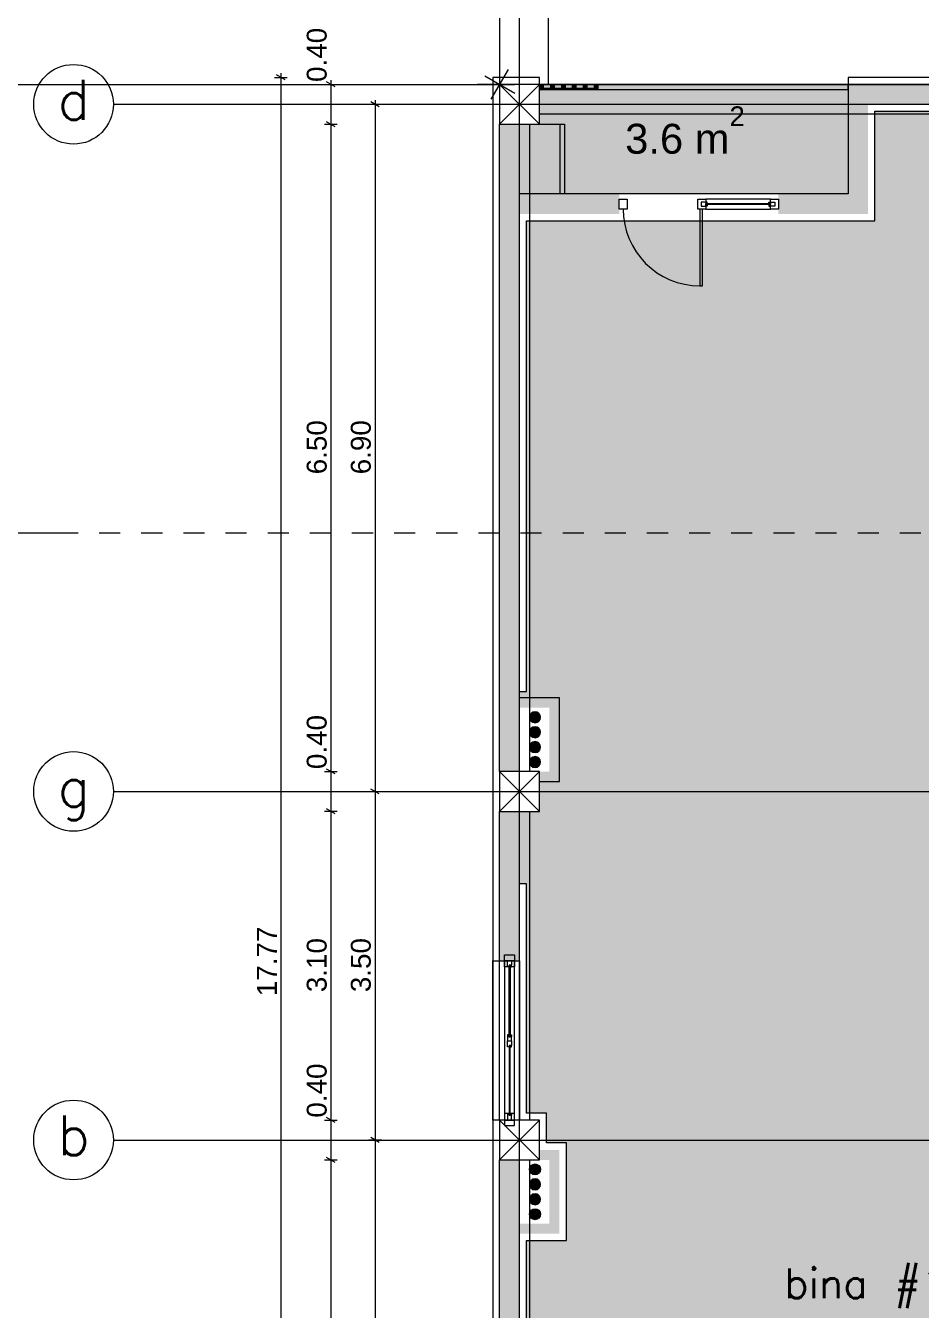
# Model space of a CAD drawing. Header units: millimetres. Extents: x 476244520 to 476657119, y 4620824743 to 4621446928.
# Drawn here: x 476385393 to 476394390, y 4621113665 to 4621126564 of the extents above; entities that cross this region are included whole.
import ezdxf

# ---------------------------------------------------------------- set-up
doc = ezdxf.new("R2010")
doc.units = ezdxf.units.MM
doc.header["$MEASUREMENT"] = 0
doc.linetypes.add('Dashed', pattern=[423.333333, 211.666667, -211.666667])
for name, color, linetype, lineweight in [('0_Pen_No__42_Pen_No__250_Pen_No__5', 5, 'Continuous', 0), ('2D Drafting - General_Pen_No__1_Pen_No__7', 7, 'Continuous', 0), ('2D Drafting - General_Pen_No__250_Pen_No__7_Pen_No__250', 7, 'Continuous', 0), ('2D Drafting - General_Pen_No__250_Pen_No__7_Pen_No__7', 7, 'Continuous', 0), ('2D Drafting - General_Pen_No__7_Pen_No__7_Pen_No__7', 7, 'Continuous', 0), ('Annotation - Text_Pen_No__7_Pen_No__142', 142, 'Continuous', 0), ('Annotation - Text_Pen_No__7_Pen_No__5', 5, 'Continuous', 0), ('Doors_Pen_No__7_Pen_No__7_Pen_No__7', 7, 'Continuous', 0), ('G-Anno-Nplt_Pen_No__151', 151, 'Continuous', 0), ('G-Anno-Nplt_Pen_No__255', 255, 'Continuous', 0), ('G-Anno-Nplt_Pen_No__4', 7, 'Continuous', 0), ('G-Anno-Nplt_Pen_No__7', 7, 'Continuous', 0), ('kar-panjara_Pen_No__7_Pen_No__7_Pen_No__7', 7, 'Continuous', 0), ('New_2D Drafting - General_Pen_No__250_Pen_No__7_Pen_No__255', 255, 'Continuous', 0), ('New_2D Drafting - General_Pen_No__30_Pen_No__9_Pen_No__9_Pen_No__255', 255, 'Continuous', 0), ('New_2D Drafting - General_Pen_No__30_Pen_No__9_Pen_No__9_Pen_No__7', 7, 'Continuous', 0), ('New_reg_nak_Pen_No__250', 7, 'Continuous', 0), ('New_reg_nak_Pen_No__7', 7, 'Continuous', 0), ('New_shenobebi_Pen_No__1', 1, 'Continuous', 0), ('New_Structural - Bearing_Pen_No__1', 1, 'Continuous', 0), ('shaxtebi da milebi_Pen_No__1_Pen_No__1_Pen_No__1', 1, 'Continuous', 0), ('shaxtebi da milebi_Pen_No__5_Pen_No__5_Pen_No__5', 5, 'Continuous', 0), ('zoma_Pen_No__1', 1, 'Continuous', 0), ('zoma_Pen_No__142', 142, 'Continuous', 0), ('zoma_Pen_No__5_Pen_No__5', 5, 'Continuous', 0)]:
    doc.layers.add(name, color=color, linetype=linetype, lineweight=lineweight)
doc.layers.add('shaxtebi da milebi_Pen_No__5_Pen_No__5_Pen_No__252', color=7, linetype='Continuous', lineweight=0, true_color=0x666666)
doc.layers.add('zoma', color=7, linetype='Continuous')
doc.styles.add('GENERATED_STYLE_1', font='arial.ttf')
doc.styles.add('GENERATED_STYLE_2', font='arial.ttf')
doc.linetypes.add('Break', pattern='A,0,[1,A-4 бѓЎбѓђбѓ®бѓљбѓ\x98 - nikas1.Shx,S=15.679026,R=0,X=0,Y=0],-1975.557214,0', length=1975.557214)
doc.dimstyles.new('GENERATED_STYLE__1', dxfattribs={"dimtxt": 200, "dimasz": 64.421331, "dimexe": 0.18, "dimexo": 3, "dimgap": 0.09, "dimtad": 1, "dimtih": 1, "dimtoh": 1, "dimlfac": 0.001, "dimzin": 0, "dimdsep": 46, "dimtxsty": 'GENERATED_STYLE_2', "dimblk": 'ARROWHEAD_2', "dimblk1": 'ARROWHEAD_2', "dimblk2": 'ARROWHEAD_2', "dimcen": 0.09, "dimclrd": 142, "dimclre": 142, "dimclrt": 142, "dimadec": 0, "dimazin": 0, "dimtfac": 1, "dimtdec": 4, "dimtmove": 0, "dimatfit": 3, "dimfxl": 1, "dimtolj": 1, "dimtzin": 0, "dimarcsym": 0})
doc.dimstyles.new('GENERATED_STYLE__5', dxfattribs={"dimtxt": 500, "dimasz": 228, "dimexe": 0.18, "dimexo": 3, "dimgap": 0.09, "dimtad": 1, "dimtih": 1, "dimtoh": 1, "dimlfac": 0.001, "dimzin": 0, "dimdsep": 46, "dimtxsty": 'GENERATED_STYLE_2', "dimblk": 'ARROWHEAD_2', "dimblk1": 'ARROWHEAD_2', "dimblk2": 'ARROWHEAD_2', "dimcen": 0.09, "dimclrd": 1, "dimclre": 1, "dimclrt": 1, "dimadec": 0, "dimazin": 0, "dimtfac": 1, "dimtdec": 4, "dimtmove": 2, "dimatfit": 3, "dimfxl": 1, "dimtolj": 1, "dimtzin": 0, "dimarcsym": 0})
doc.dimstyles.new('GENERATED_STYLE__6', dxfattribs={"dimtxt": 500, "dimasz": 228, "dimexe": 0.18, "dimexo": 3, "dimgap": 0.09, "dimtad": 1, "dimlfac": 0.001, "dimzin": 0, "dimdsep": 46, "dimtxsty": 'GENERATED_STYLE_2', "dimblk": 'ARROWHEAD_2', "dimblk1": 'ARROWHEAD_2', "dimblk2": 'ARROWHEAD_2', "dimcen": 0.09, "dimclrd": 1, "dimclre": 1, "dimclrt": 1, "dimadec": 0, "dimazin": 0, "dimtfac": 1, "dimtdec": 4, "dimtmove": 2, "dimatfit": 3, "dimfxl": 1, "dimtolj": 1, "dimtzin": 0, "dimarcsym": 0})
doc.dimstyles.new('GENERATED_STYLE__8', dxfattribs={"dimtxt": 200, "dimasz": 64.421331, "dimexe": 0.18, "dimexo": 3, "dimgap": 0.09, "dimtad": 1, "dimlfac": 0.001, "dimzin": 0, "dimdsep": 46, "dimtxsty": 'GENERATED_STYLE_2', "dimblk": 'ARROWHEAD_2', "dimblk1": 'ARROWHEAD_2', "dimblk2": 'ARROWHEAD_2', "dimcen": 0.09, "dimclrd": 142, "dimclre": 142, "dimclrt": 142, "dimadec": 0, "dimazin": 0, "dimtfac": 1, "dimtdec": 4, "dimtmove": 0, "dimatfit": 3, "dimfxl": 1, "dimtolj": 1, "dimtzin": 0, "dimarcsym": 0})

# ---------------------------------------------------------------- blocks, each defined once
blk = doc.blocks.new('*D293', base_point=(476844527, 4621385791))
at = {"layer": 'zoma_Pen_No__142', "color": 142, "linetype": 'Continuous', "lineweight": 0, "transparency": 16777216}
for p, q in [((476390113, 4621086592), (476390154, 4621086592)), ((476390179, 4621086634), (476390130, 4621086550)), ((476390154, 4621086528), (476390154, 4621086655)), ((476390154, 4621086592), (476390554, 4621086592)), ((476390579, 4621086634), (476390530, 4621086550)), ((476390554, 4621086528), (476390554, 4621086655))]:
    blk.add_line(p, q, dxfattribs=at)
at = {"layer": 'zoma_Pen_No__142', "color": 142, "lineweight": 0, "transparency": 16777216, "insert": (476389598, 4621086632), "char_height": 200, "attachment_point": 7, "style": 'GENERATED_STYLE_2'}
blk.add_mtext('\\A1;{\\pql;\\fArial CYR|b0|i0|c204|p34;0.40}', dxfattribs=at)
blk = doc.blocks.new('ARROWHEAD_2')
at = {"color": 0, "linetype": 'Continuous', "lineweight": 0}
for p, q in [((-0.378, -0.655), (0.378, 0.655)), ((0, 0), (-1, 0))]:
    blk.add_line(p, q, dxfattribs=at)
blk = doc.blocks.new('*D294', base_point=(476844527, 4621385791))
at = {"layer": 'zoma_Pen_No__142', "color": 142, "linetype": 'Continuous', "lineweight": 0, "transparency": 16777216}
for p, q in [((476390579, 4621086634), (476390530, 4621086550)), ((476390554, 4621086528), (476390554, 4621086655)), ((476390554, 4621086592), (476397054, 4621086592)), ((476397079, 4621086634), (476397030, 4621086550)), ((476397054, 4621086528), (476397054, 4621086655))]:
    blk.add_line(p, q, dxfattribs=at)
at = {"layer": 'zoma_Pen_No__142', "color": 142, "lineweight": 0, "transparency": 16777216, "char_height": 200, "attachment_point": 7, "style": 'GENERATED_STYLE_2'}
for s, insert in [('\\A1;{\\pql;\\fArial CYR|b0|i0|c204|p34;6.50}', (476393538, 4621086632)), ('\\A1;{\\pql;\\fArial CYR|b0|i0|c204|p34;0.40}', (476396498, 4621086632))]:
    blk.add_mtext(s, dxfattribs=dict(at, insert=insert))
blk = doc.blocks.new('*D426', base_point=(476844527, 4621385791))
at = {"layer": 'zoma_Pen_No__142', "color": 142, "linetype": 'Continuous', "lineweight": 0, "transparency": 16777216}
for p, q in [((476388945, 4621125750), (476388860, 4621125799)), ((476388902, 4621125816), (476388902, 4621125775)), ((476388839, 4621125775), (476388966, 4621125775)), ((476388902, 4621125775), (476388902, 4621118875)), ((476388839, 4621118875), (476388966, 4621118875)), ((476388945, 4621118850), (476388860, 4621118899))]:
    blk.add_line(p, q, dxfattribs=at)
at = {"layer": 'zoma_Pen_No__142', "color": 142, "lineweight": 0, "transparency": 16777216, "insert": (476388862, 4621122059), "char_height": 200, "attachment_point": 7, "rotation": 90, "style": 'GENERATED_STYLE_2'}
blk.add_mtext('\\A1;{\\pql;\\fArial CYR|b0|i0|c204|p34;6.90}', dxfattribs=at)
blk = doc.blocks.new('*D427', base_point=(476844527, 4621385791))
at = {"layer": 'zoma_Pen_No__142', "color": 142, "linetype": 'Continuous', "lineweight": 0, "transparency": 16777216}
for p, q in [((476388839, 4621118875), (476388966, 4621118875)), ((476388945, 4621118850), (476388860, 4621118899)), ((476388902, 4621118875), (476388902, 4621115375)), ((476388839, 4621115375), (476388966, 4621115375)), ((476388945, 4621115350), (476388860, 4621115399))]:
    blk.add_line(p, q, dxfattribs=at)
at = {"layer": 'zoma_Pen_No__142', "color": 142, "lineweight": 0, "transparency": 16777216, "insert": (476388862, 4621116859), "char_height": 200, "attachment_point": 7, "rotation": 90, "style": 'GENERATED_STYLE_2'}
blk.add_mtext('\\A1;{\\pql;\\fArial CYR|b0|i0|c204|p34;3.50}', dxfattribs=at)
blk = doc.blocks.new('*D428', base_point=(476844527, 4621385791))
at = {"layer": 'zoma_Pen_No__142', "color": 142, "linetype": 'Continuous', "lineweight": 0, "transparency": 16777216}
for p, q in [((476388839, 4621115375), (476388966, 4621115375)), ((476388945, 4621115350), (476388860, 4621115399)), ((476388902, 4621115375), (476388902, 4621108475)), ((476388839, 4621108475), (476388966, 4621108475)), ((476388860, 4621108499), (476388945, 4621108450)), ((476388902, 4621108475), (476388902, 4621108433))]:
    blk.add_line(p, q, dxfattribs=at)
at = {"layer": 'zoma_Pen_No__142', "color": 142, "lineweight": 0, "transparency": 16777216, "insert": (476388862, 4621111659), "char_height": 200, "attachment_point": 7, "rotation": 90, "style": 'GENERATED_STYLE_2'}
blk.add_mtext('\\A1;{\\pql;\\fArial CYR|b0|i0|c204|p34;6.90}', dxfattribs=at)
blk = doc.blocks.new('*D453', base_point=(476844527, 4621385791))
at = {"layer": 'zoma_Pen_No__142', "color": 142, "linetype": 'Continuous', "lineweight": 0, "transparency": 16777216}
for p, q in [((476388395, 4621125975), (476388522, 4621125975)), ((476388501, 4621125950), (476388416, 4621125999)), ((476388459, 4621126016), (476388459, 4621125975)), ((476388459, 4621125975), (476388459, 4621125575)), ((476388395, 4621125575), (476388522, 4621125575)), ((476388501, 4621125550), (476388416, 4621125599))]:
    blk.add_line(p, q, dxfattribs=at)
at = {"layer": 'zoma_Pen_No__142', "color": 142, "lineweight": 0, "transparency": 16777216, "insert": (476388419, 4621125999), "char_height": 200, "attachment_point": 7, "rotation": 90.0005, "style": 'GENERATED_STYLE_2'}
blk.add_mtext('\\A1;{\\pql;\\fArial CYR|b0|i0|c204|p34;0.40}', dxfattribs=at)
blk = doc.blocks.new('*D454', base_point=(476844527, 4621385791))
at = {"layer": 'zoma_Pen_No__142', "color": 142, "linetype": 'Continuous', "lineweight": 0, "transparency": 16777216}
for p, q in [((476388459, 4621125975), (476388459, 4621125575)), ((476388395, 4621125575), (476388522, 4621125575)), ((476388501, 4621125550), (476388416, 4621125599)), ((476388459, 4621125575), (476388459, 4621119075)), ((476388501, 4621119050), (476388416, 4621119099)), ((476388395, 4621119075), (476388522, 4621119075)), ((476388459, 4621119075), (476388459, 4621118675))]:
    blk.add_line(p, q, dxfattribs=at)
at = {"layer": 'zoma_Pen_No__142', "color": 142, "lineweight": 0, "transparency": 16777216, "char_height": 200, "attachment_point": 7, "rotation": 90.0005, "style": 'GENERATED_STYLE_2'}
for s, insert in [('\\A1;{\\pql;\\fArial CYR|b0|i0|c204|p34;6.50}', (476388419, 4621122059)), ('\\A1;{\\pql;\\fArial CYR|b0|i0|c204|p34;0.40}', (476388419, 4621119099))]:
    blk.add_mtext(s, dxfattribs=dict(at, insert=insert))
blk = doc.blocks.new('*D455', base_point=(476844527, 4621385791))
at = {"layer": 'zoma_Pen_No__142', "color": 142, "linetype": 'Continuous', "lineweight": 0, "transparency": 16777216}
for p, q in [((476388501, 4621119050), (476388416, 4621119099)), ((476388459, 4621119075), (476388459, 4621118675)), ((476388501, 4621118650), (476388416, 4621118699)), ((476388395, 4621118675), (476388522, 4621118675)), ((476388459, 4621118675), (476388459, 4621115575))]:
    blk.add_line(p, q, dxfattribs=at)
blk = doc.blocks.new('*D456', base_point=(476844527, 4621385791))
at = {"layer": 'zoma_Pen_No__142', "color": 142, "linetype": 'Continuous', "lineweight": 0, "transparency": 16777216}
for p, q in [((476388501, 4621118650), (476388416, 4621118699)), ((476388395, 4621118675), (476388522, 4621118675)), ((476388459, 4621118675), (476388459, 4621115575)), ((476388395, 4621115575), (476388522, 4621115575)), ((476388501, 4621115550), (476388416, 4621115599))]:
    blk.add_line(p, q, dxfattribs=at)
at = {"layer": 'zoma_Pen_No__142', "color": 142, "lineweight": 0, "transparency": 16777216, "char_height": 200, "attachment_point": 7, "rotation": 90.0005, "style": 'GENERATED_STYLE_2'}
for s, insert in [('\\A1;{\\pql;\\fArial CYR|b0|i0|c204|p34;3.10}', (476388419, 4621116859)), ('\\A1;{\\pql;\\fArial CYR|b0|i0|c204|p34;0.40}', (476388419, 4621115599))]:
    blk.add_mtext(s, dxfattribs=dict(at, insert=insert))
blk = doc.blocks.new('*D457', base_point=(476844527, 4621385791))
at = {"layer": 'zoma_Pen_No__142', "color": 142, "linetype": 'Continuous', "lineweight": 0, "transparency": 16777216}
for p, q in [((476388459, 4621118675), (476388459, 4621115575)), ((476388395, 4621115575), (476388522, 4621115575)), ((476388501, 4621115550), (476388416, 4621115599)), ((476388459, 4621115575), (476388459, 4621115175)), ((476388395, 4621115175), (476388522, 4621115175)), ((476388501, 4621115150), (476388416, 4621115199)), ((476388459, 4621115175), (476388459, 4621108675))]:
    blk.add_line(p, q, dxfattribs=at)
blk = doc.blocks.new('*D458', base_point=(476844527, 4621385791))
at = {"layer": 'zoma_Pen_No__142', "color": 142, "linetype": 'Continuous', "lineweight": 0, "transparency": 16777216}
for p, q in [((476388395, 4621115175), (476388522, 4621115175)), ((476388501, 4621115150), (476388416, 4621115199))]:
    blk.add_line(p, q, dxfattribs=at)
blk = doc.blocks.new('*D459', base_point=(476844527, 4621385791))
at = {"layer": 'zoma_Pen_No__142', "color": 142, "linetype": 'Continuous', "lineweight": 0, "transparency": 16777216}
for p, q in [((476388459, 4621115575), (476388459, 4621115175)), ((476388395, 4621115175), (476388522, 4621115175)), ((476388501, 4621115150), (476388416, 4621115199)), ((476388459, 4621115175), (476388459, 4621108675)), ((476388501, 4621108650), (476388416, 4621108699))]:
    blk.add_line(p, q, dxfattribs=at)
at = {"layer": 'zoma_Pen_No__142', "color": 142, "lineweight": 0, "transparency": 16777216, "char_height": 200, "attachment_point": 7, "rotation": 90.0005, "style": 'GENERATED_STYLE_2'}
for s, insert in [('\\A1;{\\pql;\\fArial CYR|b0|i0|c204|p34;6.50}', (476388419, 4621111659)), ('\\A1;{\\pql;\\fArial CYR|b0|i0|c204|p34;0.40}', (476388419, 4621108699))]:
    blk.add_mtext(s, dxfattribs=dict(at, insert=insert))
blk = doc.blocks.new('*D460', base_point=(476844527, 4621385791))
at = {"layer": 'zoma_Pen_No__142', "color": 142, "linetype": 'Continuous', "lineweight": 0, "transparency": 16777216}
for p, q in [((476388459, 4621115175), (476388459, 4621108675)), ((476388395, 4621108675), (476388522, 4621108675)), ((476388501, 4621108650), (476388416, 4621108699)), ((476388459, 4621108675), (476388459, 4621108275)), ((476388395, 4621108275), (476388522, 4621108275)), ((476388416, 4621108299), (476388501, 4621108250)), ((476388459, 4621108275), (476388459, 4621108233))]:
    blk.add_line(p, q, dxfattribs=at)
blk = doc.blocks.new('*D461', base_point=(476844527, 4621385791))
at = {"layer": 'zoma_Pen_No__142', "color": 142, "linetype": 'Continuous', "lineweight": 0, "transparency": 16777216}
for p, q in [((476387998, 4621126020), (476387914, 4621126069)), ((476387956, 4621126086), (476387956, 4621126045)), ((476387892, 4621126045), (476388019, 4621126045)), ((476387956, 4621126045), (476387956, 4621108275)), ((476387893, 4621108275), (476388020, 4621108275)), ((476387914, 4621108299), (476387998, 4621108250)), ((476387956, 4621108275), (476387956, 4621108233))]:
    blk.add_line(p, q, dxfattribs=at)
at = {"layer": 'zoma_Pen_No__142', "color": 142, "lineweight": 0, "transparency": 16777216, "insert": (476387916, 4621116818), "char_height": 200, "attachment_point": 7, "rotation": 90.0005, "style": 'GENERATED_STYLE_2'}
blk.add_mtext('\\A1;{\\pql;\\fArial CYR|b0|i0|c204|p34;17.77}', dxfattribs=at)
blk = doc.blocks.new('*D488', base_point=(476844527, 4621385791))
at = {"layer": 'zoma_Pen_No__1', "color": 1, "linetype": 'Continuous', "lineweight": 0, "transparency": 16777216}
for p, q in [((476377541, 4621125750), (476377541, 4621126200)), ((476390156, 4621125750), (476390156, 4621126200)), ((476377627, 4621126125), (476377454, 4621125825)), ((476390069, 4621125825), (476390242, 4621126125)), ((476377394, 4621125975), (476377541, 4621125975)), ((476377541, 4621125975), (476390156, 4621125975)), ((476390156, 4621125975), (476390303, 4621125975))]:
    blk.add_line(p, q, dxfattribs=at)
at = {"layer": 'zoma_Pen_No__1', "color": 1, "lineweight": 0, "transparency": 16777216, "insert": (476382459, 4621126075), "char_height": 500, "attachment_point": 7, "style": 'GENERATED_STYLE_2'}
blk.add_mtext('\\A1;{\\pql;\\fArial CYR|b0|i0|c204|p34;12.62}', dxfattribs=at)
blk = doc.blocks.new('*D489', base_point=(476844527, 4621385791))
at = {"layer": 'zoma_Pen_No__1', "color": 1, "linetype": 'Continuous', "lineweight": 0, "transparency": 16777216}
for p, q in [((476390306, 4621133777), (476390006, 4621133950)), ((476390156, 4621133863), (476390156, 4621134010)), ((476390381, 4621133863), (476389931, 4621133863)), ((476390156, 4621125975), (476390156, 4621133863)), ((476390006, 4621126061), (476390306, 4621125888)), ((476390381, 4621125975), (476389931, 4621125975)), ((476390156, 4621125828), (476390156, 4621125975))]:
    blk.add_line(p, q, dxfattribs=at)
at = {"layer": 'zoma_Pen_No__1', "color": 1, "lineweight": 0, "transparency": 16777216, "insert": (476390056, 4621131227), "char_height": 500, "attachment_point": 7, "rotation": 90, "style": 'GENERATED_STYLE_2'}
blk.add_mtext('\\A1;{\\pql;\\fArial CYR|b0|i0|c204|p34;12.74}', dxfattribs=at)

msp = doc.modelspace()

# ---------------------------------------------------------------- hatches: boundary and pattern name
at = {"layer": '2D Drafting - General_Pen_No__250_Pen_No__7_Pen_No__7', "linetype": 'Continuous', "lineweight": 0}
for points in [[(476390554.207, 4621125924.633), (476391144.207, 4621125924.633), (476391144.207, 4621125934.633), (476390554.207, 4621125934.633)], [(476393654.554, 4621125774.59), (476394654.389, 4621125774.59), (476394654.389, 4621125974.625), (476393654.554, 4621125974.633)], [(476393654.678, 4621124874.63), (476393654.678, 4621125774.465), (476393854.678, 4621125774.465), (476393854.678, 4621124874.63)], [(476390354.207, 4621125574.633), (476390154.207, 4621125574.633), (476390154.207, 4621119074.633), (476390354.207, 4621119074.633)], [(476390354.497, 4621124674.633), (476391354.843, 4621124674.633), (476391354.843, 4621124874.633), (476390354.497, 4621124874.633)], [(476392954.843, 4621124674.633), (476393854.678, 4621124674.633), (476393854.678, 4621124874.633), (476392954.843, 4621124874.633)], [(476390354.207, 4621119814.821), (476390754.207, 4621119814.821), (476390754.207, 4621118974.633), (476390654.207, 4621118974.633), (476390554.207, 4621118974.633), (476390554.207, 4621119074.633), (476390654.207, 4621119074.633), (476390654.207, 4621119714.633), (476390354.207, 4621119714.633)], [(476390354.207, 4621118674.633), (476390354.207, 4621117174.635), (476390154.207, 4621117174.635), (476390154.207, 4621118674.633)], [(476390354.207, 4621114434.445), (476390754.207, 4621114434.445), (476390754.207, 4621115274.633), (476390654.207, 4621115274.633), (476390554.207, 4621115274.633), (476390554.207, 4621115174.633), (476390654.207, 4621115174.633), (476390654.207, 4621114534.633), (476390354.207, 4621114534.633)], [(476390354.207, 4621115174.633), (476390154.207, 4621115174.633), (476390154.207, 4621108674.633), (476390354.207, 4621108674.633)]]:
    msp.add_hatch(color=7, dxfattribs=at).paths.add_polyline_path(points)
at = {"layer": 'G-Anno-Nplt_Pen_No__151', "linetype": 'Continuous', "lineweight": 0, "true_color": 0x1f2f3f}
msp.add_hatch(color=169, dxfattribs=at).paths.add_polyline_path([(476390354.207, 4621118674.633), (476390554.207, 4621118674.633), (476390554.207, 4621118974.633), (476390754.207, 4621118974.633), (476390754.207, 4621119814.821), (476390354.207, 4621119814.821), (476390354.207, 4621119877.469), (476390424.207, 4621119877.469), (476390424.207, 4621124604.633), (476393924.389, 4621124604.633), (476393924.389, 4621125704.633), (476396984.207, 4621125704.633), (476396984.207, 4621125504.633), (476396984.207, 4621121768.252), (476396984.208, 4621118844.633), (476396684.207, 4621118844.633), (476396684.207, 4621118053.615), (476397154.207, 4621118053.615), (476397154.207, 4621115574.633), (476397054.207, 4621115574.633), (476397054.207, 4621115294.633), (476396984.207, 4621115294.633), (476396984.207, 4621115104.633), (476397084.207, 4621115104.633), (476397084.207, 4621110244.633), (476390424.207, 4621110244.633), (476390424.207, 4621114364.445), (476390824.207, 4621114364.445), (476390824.207, 4621115344.633), (476390624.207, 4621115344.633), (476390624.207, 4621115644.633), (476390424.207, 4621115644.633), (476390424.207, 4621117947.469), (476390354.207, 4621117947.469)])
at = {"layer": 'G-Anno-Nplt_Pen_No__255', "linetype": 'Continuous', "lineweight": 0, "true_color": 0x3f3f3f}
msp.add_hatch(color=250, dxfattribs=at).paths.add_polyline_path([(476390554.207, 4621125574.633), (476390554.207, 4621125974.633), (476393654.554, 4621125974.633), (476393654.554, 4621124874.636), (476390354.207, 4621124874.606), (476390354.207, 4621125574.633)])
at = {"layer": 'New_2D Drafting - General_Pen_No__250_Pen_No__7_Pen_No__255', "linetype": 'Continuous', "lineweight": 0}
msp.add_hatch(color=255, dxfattribs=at).paths.add_polyline_path([(476390354.207, 4621124874.606), (476390804.207, 4621124874.606), (476390804.207, 4621125574.606), (476390354.207, 4621125574.606)])
at = {"layer": 'New_2D Drafting - General_Pen_No__30_Pen_No__9_Pen_No__9_Pen_No__255', "linetype": 'Continuous', "lineweight": 0}
for points in [[(476390554.207, 4621125974.633), (476390554.207, 4621125934.633), (476390594.207, 4621125934.633), (476390594.207, 4621125974.633)], [(476390664.207, 4621125974.633), (476390664.207, 4621125934.633), (476390704.207, 4621125934.633), (476390704.207, 4621125974.633)], [(476390774.207, 4621125974.633), (476390774.207, 4621125934.633), (476390814.207, 4621125934.633), (476390814.207, 4621125974.633)], [(476390884.207, 4621125974.633), (476390884.207, 4621125934.633), (476390924.207, 4621125934.633), (476390924.207, 4621125974.633)], [(476390994.207, 4621125974.633), (476390994.207, 4621125934.633), (476391034.207, 4621125934.633), (476391034.207, 4621125974.633)], [(476391104.207, 4621125974.633), (476391104.207, 4621125934.633), (476391144.207, 4621125934.633), (476391144.207, 4621125974.633)]]:
    msp.add_hatch(color=255, dxfattribs=at).paths.add_polyline_path(points)
at = {"layer": 'shaxtebi da milebi_Pen_No__1_Pen_No__1_Pen_No__1', "linetype": 'Continuous', "lineweight": 0}
for points in [[(476390509.207, 4621119224.633, -1), (476390509.207, 4621119114.633, -1)], [(476390509.207, 4621115024.633, 1), (476390509.207, 4621115134.633, 1)]]:
    msp.add_hatch(color=1, dxfattribs=at).paths.add_polyline_path(points)
at = {"layer": 'shaxtebi da milebi_Pen_No__5_Pen_No__5_Pen_No__252', "linetype": 'Continuous', "lineweight": 0, "true_color": 0x666666}
for points in [[(476390509.207, 4621119674.633, 1), (476390509.207, 4621119564.633, 1)], [(476390509.207, 4621114574.633, -1), (476390509.207, 4621114684.633, -1)]]:
    msp.add_hatch(color=251, dxfattribs=at).paths.add_polyline_path(points)
at = {"layer": 'shaxtebi da milebi_Pen_No__5_Pen_No__5_Pen_No__5', "linetype": 'Continuous', "lineweight": 0}
for points in [[(476390509.207, 4621119524.633, 1), (476390509.207, 4621119414.633, 1)], [(476390509.207, 4621119374.633, 1), (476390509.207, 4621119264.633, 1)], [(476390509.207, 4621114984.633, 1), (476390509.207, 4621114874.633, 1)], [(476390509.207, 4621114834.633, 1), (476390509.207, 4621114724.633, 1)]]:
    msp.add_hatch(color=5, dxfattribs=at).paths.add_polyline_path(points)

# ---------------------------------------------------------------- linework, layer by layer
at = {"layer": '0_Pen_No__42_Pen_No__250_Pen_No__5', "color": 5, "linetype": 'Continuous', "lineweight": 0}
for centre in [(476385873.656, 4621125774.633), (476385873.656, 4621125774.633), (476385873.656, 4621118874.633), (476385873.656, 4621118874.633), (476385873.656, 4621115374.633), (476385873.656, 4621115374.633)]:
    msp.add_circle(centre, 400, dxfattribs=at)
at = {"layer": '2D Drafting - General_Pen_No__1_Pen_No__7', "color": 7, "linetype": 'Continuous', "lineweight": 0}
for p, q in [((476390154.207, 4621125574.633), (476390554.207, 4621125974.633)), ((476390554.207, 4621125574.633), (476390154.207, 4621125974.633)), ((476390154.207, 4621118674.633), (476390554.207, 4621119074.633)), ((476390554.207, 4621118674.633), (476390154.207, 4621119074.633)), ((476390154.207, 4621115174.633), (476390554.207, 4621115574.633)), ((476390554.207, 4621115174.633), (476390154.207, 4621115574.633))]:
    msp.add_line(p, q, dxfattribs=at)
at = {"layer": '2D Drafting - General_Pen_No__1_Pen_No__7', "color": 7, "linetype": 'Continuous', "lineweight": 0, "flags": 128}
for points in [[(476390154.207, 4621125574.633), (476390554.207, 4621125574.633), (476390554.207, 4621125974.633), (476390154.207, 4621125974.633)], [(476397054.207, 4621125674.633), (476390554.207, 4621125674.633), (476390554.207, 4621125974.633), (476397054.207, 4621125974.633)], [(476390154.207, 4621119074.633), (476390154.207, 4621125574.633), (476390454.207, 4621125574.633), (476390454.207, 4621119074.633)], [(476390154.207, 4621118674.633), (476390554.207, 4621118674.633), (476390554.207, 4621119074.633), (476390154.207, 4621119074.633)], [(476390154.207, 4621115574.633), (476390154.207, 4621118674.633), (476390454.207, 4621118674.633), (476390454.207, 4621115574.633)], [(476390154.207, 4621115174.633), (476390554.207, 4621115174.633), (476390554.207, 4621115574.633), (476390154.207, 4621115574.633)], [(476390154.207, 4621108674.633), (476390154.207, 4621115174.633), (476390454.207, 4621115174.633), (476390454.207, 4621108674.633)]]:
    msp.add_lwpolyline(points, close=True, dxfattribs=at)
at = {"layer": '2D Drafting - General_Pen_No__250_Pen_No__7_Pen_No__250', "color": 7, "linetype": 'Continuous', "lineweight": 0, "flags": 128}
msp.add_lwpolyline([(476390554.207, 4621125924.633), (476391144.207, 4621125924.633), (476391144.207, 4621125934.633), (476390554.207, 4621125934.633)], close=True, dxfattribs=at)
at = {"layer": '2D Drafting - General_Pen_No__250_Pen_No__7_Pen_No__7', "color": 7, "linetype": 'Continuous', "lineweight": 0, "flags": 128}
msp.add_lwpolyline([(476393654.554, 4621125774.59), (476394654.389, 4621125774.59), (476394654.389, 4621125974.625), (476393654.554, 4621125974.633)], close=True, dxfattribs=at)
at = {"layer": '2D Drafting - General_Pen_No__7_Pen_No__7_Pen_No__7', "color": 7, "linetype": 'Continuous', "lineweight": 0, "flags": 128}
msp.add_lwpolyline([(476392874.843, 4621124822.446), (476392224.843, 4621124822.417), (476392224.848, 4621124722.478), (476392874.848, 4621124722.506)], close=True, dxfattribs=at)
at = {"layer": '2D Drafting - General_Pen_No__7_Pen_No__7_Pen_No__7', "color": 7, "linetype": 'Continuous', "lineweight": 0}
msp.add_arc((476392165.159, 4621124722.465), 770.311, 180.005711, 270.0025313, dxfattribs=at)
at = {"layer": 'Doors_Pen_No__7_Pen_No__7_Pen_No__7', "color": 7, "linetype": 'Continuous', "lineweight": 0, "flags": 128}
msp.add_lwpolyline([(476392191.825, 4621124722.466), (476392165.159, 4621124722.465), (476392165.193, 4621123952.154), (476392191.859, 4621123952.155)], close=True, dxfattribs=at)
at = {"layer": 'G-Anno-Nplt_Pen_No__4', "color": 7, "linetype": 'Continuous', "lineweight": 0, "flags": 128}
msp.add_lwpolyline([(476390554.207, 4621125574.633), (476390554.207, 4621125974.633), (476393654.554, 4621125974.633), (476393654.554, 4621124874.636), (476390354.207, 4621124874.606), (476390354.207, 4621125574.633)], close=True, dxfattribs=at)
msp.add_lwpolyline([(476390424.207, 4621110244.633), (476390424.207, 4621114364.445), (476390824.207, 4621114364.445), (476390824.207, 4621115344.633), (476390624.207, 4621115344.633), (476390624.207, 4621115644.633), (476390424.207, 4621115644.633), (476390424.207, 4621117947.469), (476390354.207, 4621117947.469), (476390354.207, 4621118674.633), (476390554.207, 4621118674.633), (476390554.207, 4621118974.633), (476390754.207, 4621118974.633), (476390754.207, 4621119814.821), (476390354.207, 4621119814.821), (476390354.207, 4621119877.469), (476390424.207, 4621119877.469), (476390424.207, 4621124604.633), (476393924.389, 4621124604.633), (476393924.389, 4621125704.633), (476396984.207, 4621125704.633)], dxfattribs=at)
at = {"layer": 'kar-panjara_Pen_No__7_Pen_No__7_Pen_No__7', "color": 7, "linetype": 'Continuous', "lineweight": 0, "flags": 128}
for points in [[(476391354.843, 4621124822.397), (476391434.843, 4621124822.4), (476391434.848, 4621124722.4), (476391354.848, 4621124722.397)], [(476392144.843, 4621124822.474), (476392224.843, 4621124822.478), (476392224.848, 4621124722.478), (476392144.848, 4621124722.474)], [(476392179.846, 4621124752.476), (476392224.846, 4621124752.478), (476392224.846, 4621124767.478), (476392224.845, 4621124777.478), (476392239.845, 4621124777.478), (476392239.844, 4621124792.478), (476392179.844, 4621124792.476)], [(476392874.846, 4621124767.506), (476392224.846, 4621124767.478), (476392224.845, 4621124777.478), (476392874.845, 4621124777.506)], [(476392239.846, 4621124752.478), (476392224.846, 4621124752.478), (476392224.846, 4621124767.478), (476392239.846, 4621124767.478)], [(476392919.846, 4621124752.508), (476392874.846, 4621124752.506), (476392874.846, 4621124767.506), (476392874.845, 4621124777.506), (476392859.845, 4621124777.506), (476392859.844, 4621124792.506), (476392919.844, 4621124792.508)], [(476392859.846, 4621124752.506), (476392874.846, 4621124752.506), (476392874.846, 4621124767.506), (476392859.846, 4621124767.506)], [(476392874.843, 4621124822.446), (476392954.843, 4621124822.449), (476392954.848, 4621124722.449), (476392874.848, 4621124722.446)], [(476390304.158, 4621115574.633), (476390304.103, 4621117174.635), (476390204.158, 4621117174.635), (476390204.213, 4621115574.633)], [(476390204.159, 4621117114.96), (476390204.159, 4621117234.96), (476390304.159, 4621117234.96), (476390304.159, 4621117114.96)], [(476390274.043, 4621117174.635), (476390274.043, 4621117129.635), (476390259.043, 4621117129.635), (476390249.043, 4621117129.635), (476390249.043, 4621117114.96), (476390234.043, 4621117114.96), (476390234.043, 4621117174.635)], [(476390259.043, 4621117129.635), (476390259.043, 4621116405.795), (476390249.043, 4621116405.795), (476390249.043, 4621117129.635)], [(476390274.043, 4621117114.96), (476390274.043, 4621117129.635), (476390259.043, 4621117129.635), (476390259.043, 4621117114.96)], [(476390274.043, 4621116370.063), (476390274.043, 4621116415.063), (476390259.043, 4621116415.063), (476390249.043, 4621116415.063), (476390249.043, 4621116430.063), (476390234.043, 4621116430.063), (476390234.043, 4621116370.063)], [(476390274.043, 4621116430.063), (476390274.043, 4621116415.063), (476390259.043, 4621116415.063), (476390259.043, 4621116430.063)], [(476390274.043, 4621116370.063), (476390274.043, 4621116325.063), (476390259.043, 4621116325.063), (476390249.043, 4621116325.063), (476390249.043, 4621116310.063), (476390234.043, 4621116310.063), (476390234.043, 4621116370.063)], [(476390259.043, 4621115625.063), (476390259.043, 4621116325.063), (476390249.043, 4621116325.063), (476390249.043, 4621115625.063)], [(476390274.043, 4621116310.063), (476390274.043, 4621116325.063), (476390259.043, 4621116325.063), (476390259.043, 4621116310.063)], [(476390204.159, 4621115640.063), (476390204.159, 4621115520.063), (476390304.159, 4621115520.063), (476390304.159, 4621115640.063)], [(476390274.043, 4621115574.633), (476390274.043, 4621115625.063), (476390259.043, 4621115625.063), (476390249.043, 4621115625.063), (476390249.043, 4621115640.063), (476390234.043, 4621115640.063), (476390234.043, 4621115574.633)], [(476390274.043, 4621115640.063), (476390274.043, 4621115625.063), (476390259.043, 4621115625.063), (476390259.043, 4621115640.063)]]:
    msp.add_lwpolyline(points, close=True, dxfattribs=at)
at = {"layer": 'New_2D Drafting - General_Pen_No__30_Pen_No__9_Pen_No__9_Pen_No__7', "color": 7, "linetype": 'Continuous', "lineweight": 0, "flags": 128}
for points in [[(476390554.207, 4621125974.633), (476390554.207, 4621125934.633), (476390594.207, 4621125934.633), (476390594.207, 4621125974.633)], [(476390664.207, 4621125974.633), (476390664.207, 4621125934.633), (476390704.207, 4621125934.633), (476390704.207, 4621125974.633)], [(476390774.207, 4621125974.633), (476390774.207, 4621125934.633), (476390814.207, 4621125934.633), (476390814.207, 4621125974.633)], [(476390884.207, 4621125974.633), (476390884.207, 4621125934.633), (476390924.207, 4621125934.633), (476390924.207, 4621125974.633)], [(476390994.207, 4621125974.633), (476390994.207, 4621125934.633), (476391034.207, 4621125934.633), (476391034.207, 4621125974.633)], [(476391104.207, 4621125974.633), (476391104.207, 4621125934.633), (476391144.207, 4621125934.633), (476391144.207, 4621125974.633)]]:
    msp.add_lwpolyline(points, close=True, dxfattribs=at)
at = {"layer": 'New_reg_nak_Pen_No__250', "color": 7, "linetype": 'Continuous', "lineweight": 0}
for p, q in [((476390554.207, 4621125974.633), (476390554.207, 4621126044.614)), ((476390758.729, 4621125574.606), (476390758.729, 4621124874.606))]:
    msp.add_line(p, q, dxfattribs=at)
at = {"layer": 'New_reg_nak_Pen_No__250', "color": 7, "linetype": 'Continuous', "lineweight": 0, "flags": 128}
for points in [[(476390554.207, 4621125924.633), (476393654.554, 4621125924.633), (476393654.554, 4621125974.633), (476390554.207, 4621125974.633)], [(476390354.207, 4621124874.606), (476390354.207, 4621125574.606), (476390804.207, 4621125574.606), (476390804.207, 4621124874.606)]]:
    msp.add_lwpolyline(points, close=True, dxfattribs=at)
at = {"layer": 'New_reg_nak_Pen_No__7', "color": 7, "linetype": 'Continuous', "lineweight": 0, "flags": 128}
for points in [[(476390554.207, 4621126044.633), (476390084.206, 4621126044.633), (476390084.468, 4621108204.629), (476391254.208, 4621108204.646), (476391254.207, 4621108274.643)], [(476397054.207, 4621125974.633), (476397054.207, 4621126044.633), (476393654.554, 4621126044.633), (476393654.554, 4621125974.633)]]:
    msp.add_lwpolyline(points, dxfattribs=at)
msp.add_lwpolyline([(476390354.185, 4621115574.633), (476390084.163, 4621115574.633), (476390084.163, 4621117174.635), (476390354.185, 4621117174.635)], close=True, dxfattribs=at)
at = {"layer": 'New_shenobebi_Pen_No__1', "color": 1, "linetype": 'Continuous', "lineweight": 0}
msp.add_lwpolyline([(476384233.661, 4621121470.335), (476385707.408, 4621121470.335)], dxfattribs=at)
at = {"layer": 'New_shenobebi_Pen_No__1', "color": 1, "linetype": 'Dashed', "lineweight": 0}
msp.add_lwpolyline([(476385707.408, 4621121470.335), (476436780.621, 4621121470.335)], dxfattribs=at)
at = {"layer": 'New_Structural - Bearing_Pen_No__1', "color": 1, "linetype": 'Break', "lineweight": 0}
msp.add_line((476390643.605, 4621125974.633), (476390643.605, 4621133863.277), dxfattribs=at)
at = {"layer": 'shaxtebi da milebi_Pen_No__1_Pen_No__1_Pen_No__1', "color": 1, "linetype": 'Continuous', "lineweight": 0, "flags": 128}
for points in [[(476390509.207, 4621119224.633, 1), (476390509.207, 4621119114.633, 1)], [(476390509.207, 4621115024.633, -1), (476390509.207, 4621115134.633, -1)]]:
    msp.add_lwpolyline(points, format="xyb", close=True, dxfattribs=at)
at = {"layer": 'shaxtebi da milebi_Pen_No__5_Pen_No__5_Pen_No__252', "color": 251, "linetype": 'Continuous', "lineweight": 0, "true_color": 0x666666, "flags": 128}
for points in [[(476390509.207, 4621119674.633, 1), (476390509.207, 4621119564.633, 1)], [(476390509.207, 4621114574.633, -1), (476390509.207, 4621114684.633, -1)]]:
    msp.add_lwpolyline(points, format="xyb", close=True, dxfattribs=at)
at = {"layer": 'shaxtebi da milebi_Pen_No__5_Pen_No__5_Pen_No__5', "color": 5, "linetype": 'Continuous', "lineweight": 0, "flags": 128}
for points in [[(476390509.207, 4621119524.633, 1), (476390509.207, 4621119414.633, 1)], [(476390509.207, 4621119374.633, 1), (476390509.207, 4621119264.633, 1)], [(476390509.207, 4621114984.633, 1), (476390509.207, 4621114874.633, 1)], [(476390509.207, 4621114834.633, 1), (476390509.207, 4621114724.633, 1)]]:
    msp.add_lwpolyline(points, format="xyb", close=True, dxfattribs=at)
at = {"layer": 'zoma_Pen_No__5_Pen_No__5', "color": 5, "linetype": 'Continuous', "lineweight": 0}
for p, q in [((476390354.207, 4621104765.036), (476390354.207, 4621129475.842)), ((476386273.656, 4621125774.633), (476436160.037, 4621125774.633)), ((476386273.656, 4621125774.633), (476436160.037, 4621125774.633)), ((476386273.656, 4621118874.633), (476436160.037, 4621118874.633)), ((476386273.656, 4621118874.633), (476436160.037, 4621118874.633)), ((476386273.656, 4621115374.633), (476436160.037, 4621115374.633)), ((476386273.656, 4621115374.633), (476436160.037, 4621115374.633))]:
    msp.add_line(p, q, dxfattribs=at)

# ---------------------------------------------------------------- texts
at = {"layer": 'Annotation - Text_Pen_No__7_Pen_No__142', "color": 142, "linetype": 'Continuous', "lineweight": 0, "insert": (476393958.915, 4621114085.558), "char_height": 300, "attachment_point": 2}
msp.add_mtext('\\A1;{\\pqc;\\Ftxt.shx;bina #1\\Ftxt.shx;9}', dxfattribs=at)
at = {"layer": 'Annotation - Text_Pen_No__7_Pen_No__5', "color": 5, "linetype": 'Continuous', "lineweight": 0, "char_height": 400, "attachment_point": 2}
for s, insert in [('\\A1;{\\pqc;\\Ftxt.shx;d}', (476385875.814, 4621126019.595)), ('\\A1;{\\pqc;\\Ftxt.shx;g}', (476385875.814, 4621119120.795)), ('\\A1;{\\pqc;\\Ftxt.shx;b}', (476385875.814, 4621115620.795))]:
    msp.add_mtext(s, dxfattribs=dict(at, insert=insert))
at = {"layer": 'G-Anno-Nplt_Pen_No__7', "color": 7, "lineweight": 0, "insert": (476391414.965, 4621125274.62), "char_height": 300, "attachment_point": 7, "style": 'GENERATED_STYLE_1'}
msp.add_mtext('{\\fArial|b0|i0|c0|p34;3.6 m{\\H0.66x;\\S2^  ;}}', dxfattribs=at)

# ---------------------------------------------------------------- dimensions: what is measured, and where the dimension line sits
at = {"layer": 'zoma', "color": 1, "linetype": 'Continuous', "lineweight": 0}
dim = msp.add_linear_dim(base=(476390155.829, 4621133863.277), p1=(476390155.829, 4621125974.633), p2=(476390155.829, 4621133863.277), angle=90, text='12.74', dimstyle='GENERATED_STYLE__6', dxfattribs=at)
dim.commit()
dim.dimension.update_dxf_attribs({"geometry": '*D489', "text_midpoint": (476389805.829, 4621132066.728), "dimtype": 160, "text_rotation": 90})
dim = msp.add_linear_dim(base=(476390155.829, 4621125974.633), p1=(476377540.824, 4621125974.631), p2=(476390155.829, 4621125974.63), dimstyle='GENERATED_STYLE__5', dxfattribs=at)
dim.commit()
dim.dimension.update_dxf_attribs({"geometry": '*D488', "text_midpoint": (476383299.244, 4621126324.633), "dimtype": 160})
at = {"layer": 'zoma', "color": 142, "linetype": 'Continuous', "lineweight": 0}
for base, p1, p2, angle, picture, middle, turn in [((476388458.693, 4621125574.618), (476390154.207, 4621125974.633), (476390154.207, 4621125574.633), 270.0005172, '*D453', (476388318.687, 4621126258.878), 90.0005172), ((476387956.074, 4621108274.613), (476390084.206, 4621126044.633), (476390154.207, 4621108274.633), 270.0005172, '*D461', (476387815.994, 4621117153.67), 90.0005172), ((476388458.752, 4621119074.618), (476390154.207, 4621125574.633), (476390154.207, 4621119074.633), 270.0005172, '*D454', (476388318.723, 4621122318.323), 90.0005172), ((476388902.119, 4621118874.633), (476390354.207, 4621125774.633), (476390354.207, 4621118874.633), 270, '*D426', (476388762.119, 4621122318.34), 90), ((476388458.756, 4621118674.618), (476390154.207, 4621119074.633), (476390154.207, 4621118674.633), 270.0005172, '*D455', (476388318.75, 4621119358.878), 90.0005172), ((476388902.119, 4621115374.633), (476390354.207, 4621118874.633), (476387956.01, 4621115374.633), 270, '*D427', (476388762.119, 4621117118.34), 90), ((476388458.784, 4621115574.615), (476390154.207, 4621118674.633), (476390454.207, 4621115574.633), 270.0005172, '*D456', (476388318.77, 4621117118.322), 90.0005172), ((476388458.787, 4621115174.615), (476390454.207, 4621115574.633), (476390454.207, 4621115174.633), 270.0005172, '*D457', (476388318.781, 4621115858.876), 90.0005172), ((476388458.846, 4621108674.616), (476388458.787, 4621115174.615), (476390354.207, 4621108674.633), 270.0005172, '*D459', (476388318.817, 4621111918.321), 90.0005172), ((476388902.119, 4621108474.633), (476387956.01, 4621115374.633), (476388969.952, 4621108474.633), 270, '*D428', (476388762.119, 4621111918.34), 90), ((476388458.787, 4621115174.615), (476390454.207, 4621115174.633), (476388458.787, 4621115174.615), 270.0005172, '*D458', (476388318.787, 4621115168.321), 90.0005172), ((476388458.85, 4621108274.616), (476390354.207, 4621108674.633), (476390354.207, 4621108274.633), 270.0005172, '*D460', (476388318.843, 4621108958.877), 90.0005172)]:
    dim = msp.add_linear_dim(base=base, p1=p1, p2=p2, angle=angle, dimstyle='GENERATED_STYLE__8', dxfattribs=at)
    dim.commit()
    dim.dimension.update_dxf_attribs({"geometry": picture, "text_midpoint": middle, "dimtype": 160, "text_rotation": turn})
for base, p1, p2, picture, middle in [((476397054.207, 4621086591.914), (476390554.207, 4621119298.106), (476397054.207, 4621119698.106), '*D294', (476393797.914, 4621086731.914)), ((476390554.207, 4621086591.914), (476390154.207, 4621119298.106), (476390554.207, 4621119298.106), '*D293', (476389857.359, 4621086731.914))]:
    dim = msp.add_linear_dim(base=base, p1=p1, p2=p2, dimstyle='GENERATED_STYLE__1', dxfattribs=at)
    dim.commit()
    dim.dimension.update_dxf_attribs({"geometry": picture, "text_midpoint": middle, "dimtype": 160})

doc.saveas('drawing.dxf')
